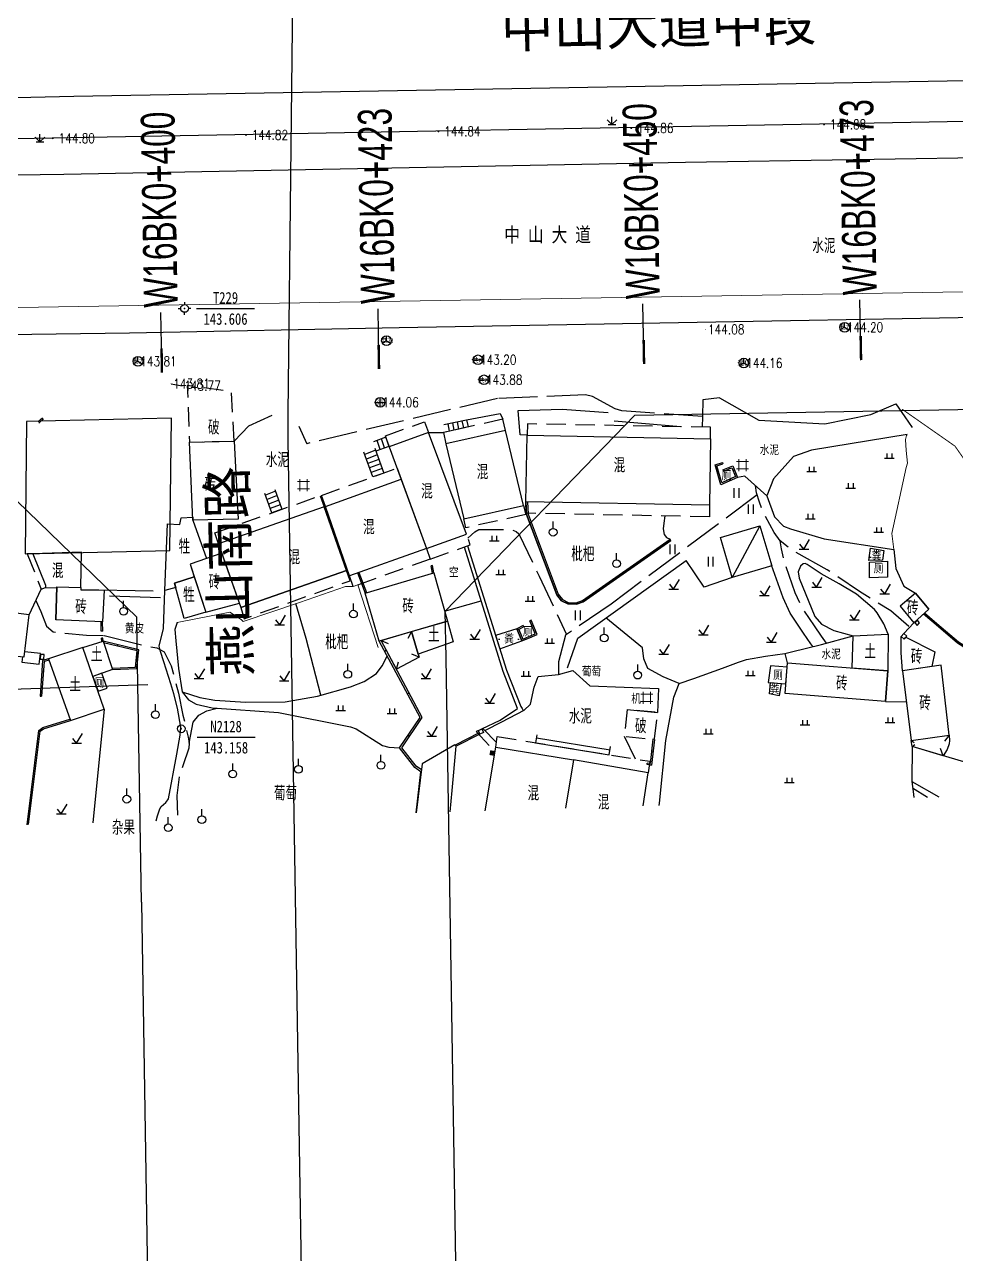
# Model space of a CAD drawing. Extents: x 529262 to 576451, y 2694391 to 2717535.
# Drawn here: x 565162.3 to 565258.9, y 2709541.3 to 2709668.8 of the extents above; entities that cross this region are included whole.
import ezdxf
from ezdxf.enums import TextEntityAlignment as Align
from ezdxf.xclip import XClip

# ---------------------------------------------------------------- set-up
doc = ezdxf.new("R2010")
doc.units = 0
doc.header["$XCLIPFRAME"] = 0
doc.linetypes.add('X3', pattern=[5, 4, -1])
doc.linetypes.add('X5', pattern=[3, 2, -1])
for name, color, linetype in [('a红线图', 1, 'Continuous'), ('COMPONENT', 8, 'Continuous'), ('DLDW', 8, 'Continuous'), ('DLSS', 4, 'Continuous'), ('DMTZ', 8, 'Continuous'), ('GCD', 8, 'Continuous'), ('GXYZ', 8, 'Continuous'), ('JMD', 8, 'Continuous'), ('KZD', 8, 'Continuous'), ('PP-COM', 7, 'Continuous'), ('RD-中线', 40, 'Continuous'), ('RD-红线', 7, 'Continuous'), ('RD-路名', 7, 'Continuous'), ('ZBTZ', 8, 'Continuous'), ('ZJ', 7, 'Continuous'), ('桩号标注_W16-', 7, 'Continuous')]:
    doc.layers.add(name, color=color, linetype=linetype)
doc.layers.add('SXSS', color=5, linetype='Continuous', lineweight=0)
doc.styles.add('HZ', font='rs.shx', dxfattribs={"width": 0.8, "bigfont": 'hztxt.shx'})
doc.styles.add('JieTuHzTxt', font='smsim.shx', dxfattribs={"width": 0.7, "bigfont": 'smfs.shx'})
doc.styles.add('宋体', font='', dxfattribs={"width": 0.75})
doc.styles.add('等线体', font='simhei.ttf')
doc.styles.add('黑体', font='simhei.ttf')
doc.styles.get('宋体').set_extended_font_data('SimSun')
doc.linetypes.add('10421', pattern='A,2,[150,AAA.SHX,S=0.5,R=0,X=0,Y=0.5],1e-11', length=2)
doc.linetypes.add('10422', pattern='A,0.75,[150,AAA.SHX,S=0.5,R=0,X=0,Y=0.5],1.5,[177,AAA.SHX,S=1,R=0,X=0,Y=0.4],0.75', length=3)
doc.linetypes.add('1161', pattern='A,0,[149,AAA.SHX,S=0.15,R=0,X=0,Y=0],-1.6', length=1.6)
doc.linetypes.add('8462', pattern='A,2,[157,AAA.SHX,S=1,R=0,X=0,Y=0.5],1e-09', length=2)
pattern_1 = [(0, (114.99765, 2.56804), (0.5, 0.5), [0, -1]), (0, (115.49765, 3.06804), (0.5, 0.5), [0, -1])]

# ---------------------------------------------------------------- blocks, each defined once
blk = doc.blocks.new('A$C19FD0107')
at = {"layer": 'RD-中线', "color": 8, "flags": 128}
blk.add_lwpolyline([(-5762.64, 14682.49), (-5762.64, 14832.98, 0.093166), (-5776.29, 14905.6), (-5791.17, 14943.77, -0.089115), (-5804.79, 15013.17), (-5808.36, 15235.17, -0.006763), (-5808.37, 15237.88), (-5807.76, 15293.23, 0.007241), (-5807.77, 15296.13), (-5817.04, 15811.91)], format="xyb", dxfattribs=at)
at = {"layer": 'RD-中线', "color": 8, "linetype": 'Continuous'}
blk.add_lwpolyline([(-5280.17, 15276.46), (-7574.88, 15234.77, -0.04855), (-7632.83, 15239.35), (-9762.37, 15617.81)], format="xyb", dxfattribs=at)
at = {"layer": 'RD-红线', "color": 8, "linetype": 'Continuous', "flags": 128}
for points in [[(-5772.42, 15237.7), (-5597.15, 15240.77)], [(-5823.59, 15187.2), (-5823.99, 15211.89), (-5824.06, 15216.77)], [(-5789.67, 15067.82), (-5791.99, 15212.52), (-5792.07, 15217.38)], [(-5823.59, 15187.2), (-5820.67, 15005.67)]]:
    blk.add_lwpolyline(points, dxfattribs=at)
at = {"layer": 'RD-红线', "color": 8, "linetype": 'Continuous'}
for points in [[(-5772.42, 15237.7), (-5792.07, 15217.38, 0.413797)], [(-5824.06, 15216.77), (-5844.41, 15236.44, 0.41463)]]:
    blk.add_lwpolyline(points, format="xyb", dxfattribs=at)
blk = doc.blocks.new('GC200')
at = {"linetype": 'Continuous', "const_width": 0.2, "flags": 128}
blk.add_lwpolyline([(-0.1, 0, 1), (0.1, 0, 1)], format="xyb", close=True, dxfattribs=at)
blk = doc.blocks.new('gc002')
at = {"color": 8, "const_width": 1}
blk.add_lwpolyline([(-0.5, 0), (0.5, 0)], dxfattribs=at)
blk = doc.blocks.new('gc119')
at = {"color": 8}
for p, q in [((-1, 0), (1, 0)), ((-0.5, 1), (-0.5, 0)), ((0.5, 1), (0.5, 0))]:
    blk.add_line(p, q, dxfattribs=at)
blk = doc.blocks.new('gc121')
at = {"color": 8}
for p, q in [((-0.5, -1), (-0.5, 1)), ((0.5, -1), (0.5, 1))]:
    blk.add_line(p, q, dxfattribs=at)
blk = doc.blocks.new('gc125')
at = {"color": 8}
blk.add_line((0, 0.8), (0, 2.2), dxfattribs=at)
blk.add_circle((0, 0), 0.8, dxfattribs=at)
blk = doc.blocks.new('gc123')
at = {"color": 8}
for p, q in [((-1, 0), (1, 0)), ((0, 0), (-0.8, 1)), ((0, 0), (1.2, 2))]:
    blk.add_line(p, q, dxfattribs=at)
blk = doc.blocks.new('gc124')
at = {"color": 8}
for p, q in [((-1, 1), (0, 0)), ((-0.8, 0), (0.8, 0)), ((0, 0), (0, 1.6)), ((0, 0), (1, 1))]:
    blk.add_line(p, q, dxfattribs=at)
blk = doc.blocks.new('gc146')
for p, q in [((-1.25, 0.75), (1.25, 0.75)), ((-0.75, -1.25), (-0.75, 1.25)), ((0.75, -1.25), (0.75, 1.25)), ((-1.25, -0.75), (1.25, -0.75))]:
    blk.add_line(p, q)
blk = doc.blocks.new('gc116')
at = {"color": 8}
for p, q in [((-1.3, 0), (-0.8, 0)), ((0, 1.3), (0, 0.8)), ((1.3, 0), (0.8, 0)), ((0, -1.3), (0, -0.8))]:
    blk.add_line(p, q, dxfattribs=at)
blk.add_circle((0, 0), 0.8, dxfattribs=at)
blk.add_point((0, 0), dxfattribs=at)
blk = doc.blocks.new('gc117')
at = {"color": 8}
blk.add_circle((0, 0), 0.8, dxfattribs=at)
blk.add_point((0, 0), dxfattribs=at)
blk = doc.blocks.new('gcbj0101')
blk.add_line((-1, 0), (1, 0))
blk.add_circle((0, 0), 1)
blk = doc.blocks.new('gcbj0102')
for p, q in [((-1, 0), (1, 0)), ((0, -1), (0, 1))]:
    blk.add_line(p, q)
blk.add_circle((0, 0), 1)
blk = doc.blocks.new('gcbj0107')
for q in [(-0.87, -0.5), (0, 1), (0.87, -0.5)]:
    blk.add_line((0, 0), q)
blk.add_circle((0, 0), 1)

msp = doc.modelspace()

# ---------------------------------------------------------------- hatches: boundary and pattern name
at = {"layer": 'DLDW', "linetype": 'Continuous'}
h = msp.add_hatch(dxfattribs=at)
h.set_pattern_fill('1061', color=252, scale=0.5, style=0)
h.set_pattern_definition(pattern_1)
h.paths.add_polyline_path([(565251.41, 2709614.266), (565251.271, 2709613.265), (565249.852, 2709613.234), (565250.028, 2709614.503)])
h = msp.add_hatch(dxfattribs=at)
h.set_pattern_fill('1061', color=252, scale=0.5, style=0)
h.set_pattern_definition(pattern_1)
h.paths.add_polyline_path([(565213.349, 2709606.143), (565211.138, 2709605.451), (565211.57, 2709604.07), (565213.873, 2709604.887)])
h = msp.add_hatch(dxfattribs=at)
h.set_pattern_fill('1061', color=252, scale=0.5, style=0)
h.set_pattern_definition(pattern_1)
h.paths.add_polyline_path([(565240.538, 2709599.188), (565239.536, 2709599.4), (565239.628, 2709600.571), (565240.744, 2709600.483)])

# ---------------------------------------------------------------- linework, layer by layer
at = {"layer": 'a红线图', "color": 8, "linetype": 'Continuous', "lineweight": 0, "flags": 128}
msp.add_lwpolyline([(564727.349, 2709632.223), (566623.018, 2709663.858)], dxfattribs=at)
msp.add_lwpolyline([(564727.349, 2709632.223), (566623.018, 2709663.858)], dxfattribs=at)
at = {"layer": 'DLDW', "color": 252, "linetype": 'Continuous', "flags": 128}
for points, elevation in [([(565179.757, 2709617.411), (565181.15, 2709613.428), (565179.47, 2709612.84), (565179.89, 2709611.55), (565177.833, 2709610.88), (565177.961, 2709610.423), (565176.853, 2709610.111), (565177.111, 2709617.045), (565178.397, 2709616.959), (565178.527, 2709617.661), (565179.742, 2709617.718), (565179.745, 2709617.416)], -521.498), ([(565251.41, 2709614.266), (565251.271, 2709613.265), (565249.852, 2709613.234), (565250.028, 2709614.503)], 143.213), ([(565181.092, 2709607.862), (565178.858, 2709607.234), (565177.833, 2709610.88), (565179.89, 2709611.55)], -521.418), ([(565213.349, 2709606.143), (565211.138, 2709605.451), (565211.57, 2709604.07), (565213.873, 2709604.887)], 143.468), ([(565169.914, 2709599.667), (565170.853, 2709599.997), (565170.31, 2709601.54), (565169.372, 2709601.21)], 142.054), ([(565241.368, 2709602.173), (565239.626, 2709602.325), (565239.412, 2709600.588), (565241.232, 2709600.445)], -520.208), ([(565240.538, 2709599.188), (565239.536, 2709599.4), (565239.628, 2709600.571), (565240.744, 2709600.483), (565240.538, 2709599.188)], 144.284)]:
    msp.add_lwpolyline(points, close=True, dxfattribs=dict(at, elevation=elevation))
at = {"layer": 'DLDW', "color": 252, "linetype": 'Continuous'}
msp.add_lwpolyline([(565249.9, 2709611.43), (565249.899, 2709613.074), (565251.761, 2709613.15), (565251.762, 2709611.506)], close=True, dxfattribs=at)
at = {"layer": 'DLSS', "linetype": 'Continuous', "flags": 128}
msp.add_lwpolyline([(565364.998, 2709664.819), (565337.684, 2709664.342), (565314.642, 2709663.947), (565228.604, 2709662.415), (565167.409, 2709661.335), (565137.622, 2709660.67), (565129.293, 2709658.022), (565104.378, 2709657.524), (565104.723, 2709652.444), (565166.375, 2709653.29), (565230.843, 2709654.542), (565300.364, 2709655.646), (565348.408, 2709656.515)], dxfattribs=at)
at = {"layer": 'DLSS', "linetype": 'Continuous', "elevation": 143.087, "flags": 128}
msp.add_lwpolyline([(565114.998, 2709635.905), (565126.133, 2709636.107), (565155.401, 2709636.613), (565173.165, 2709636.835), (565201.132, 2709637.39), (565230.117, 2709637.912), (565261.021, 2709638.477), (565303.883, 2709639.224), (565345.921, 2709639.963), (565364.998, 2709640.28)], dxfattribs=at)
at = {"layer": 'DLSS', "linetype": 'X3'}
for points in [[(565232.592, 2709628.171), (565224.236, 2709628.736), (565223.541, 2709628.943), (565221.174, 2709630.225), (565220.462, 2709630.424), (565211.332, 2709630.035), (565191.548, 2709625.346)], [(565238.25, 2709620.032), (565223.123, 2709608.708), (565218.394, 2709605.482), (565217.665, 2709602.718), (565217.644, 2709601.418)]]:
    msp.add_lwpolyline(points, dxfattribs=at)
at = {"layer": 'DLSS', "linetype": 'Continuous', "const_width": 0.1, "flags": 128}
msp.add_lwpolyline([(565253.283, 2709628.928), (565258.768, 2709625.096), (565263.015, 2709619.024), (565271.471, 2709601.225), (565273.075, 2709591.985)], dxfattribs=at)
at = {"layer": 'DLSS', "linetype": 'X3', "flags": 128}
msp.add_lwpolyline([(565253.974, 2709606.38), (565252.112, 2709608.021), (565248.866, 2709610.006), (565245.532, 2709612.252), (565241.981, 2709614.245), (565240.64, 2709615.256), (565240.016, 2709616.141), (565238.828, 2709618.353), (565238.503, 2709619.272), (565238.174, 2709620.259), (565238.084, 2709620.996)], dxfattribs=at)
for points, elevation in [([(565208.265, 2709615.555), (565208.634, 2709615.891), (565208.99, 2709616.219), (565209.381, 2709616.454), (565209.937, 2709616.454), (565212.107, 2709616.447), (565212.93, 2709616.368), (565213.283, 2709616.246), (565213.554, 2709615.983), (565215.651, 2709611.607), (565218.504, 2709605.557)], -519.852), ([(565245.439, 2709604.672), (565244.931, 2709605.374), (565244.188, 2709606.447), (565242.857, 2709608.44), (565242.201, 2709609.868), (565241.062, 2709613.126), (565240.783, 2709614.457), (565240.64, 2709615.256)], 143.964), ([(565163.473, 2709609.075), (565163.971, 2709607.935), (565164.573, 2709606.44), (565165.243, 2709605.837), (565168.724, 2709605.48), (565170.538, 2709605.451)], 141.449), ([(565170.538, 2709605.451), (565174.979, 2709604.33), (565176.009, 2709604.164), (565176.765, 2709603.758), (565177.495, 2709602.326), (565178.266, 2709599.48), (565178.716, 2709597.2), (565179.249, 2709594.921), (565179.345, 2709594.274), (565179.323, 2709593.776), (565178.707, 2709591.945), (565178.367, 2709591.016), (565178.094, 2709588.877), (565178.144, 2709586.314)], 142.109)]:
    msp.add_lwpolyline(points, dxfattribs=dict(at, elevation=elevation))
at = {"layer": 'DMTZ', "linetype": '10422', "flags": 128}
for points, elevation in [([(565208.127, 2709627.813), (565211.617, 2709628.471), (565211.891, 2709627.888)], -517.783), ([(565252.416, 2709614.377), (565252.637, 2709612.412), (565253.473, 2709610.565), (565254.683, 2709609.849)], 143.434)]:
    msp.add_lwpolyline(points, dxfattribs=dict(at, elevation=elevation))
for points in [[(565214.401, 2709626.216), (565213.669, 2709626.262), (565213.48, 2709628.799), (565218.046, 2709628.911), (565222.807, 2709628.583)], [(565223.429, 2709627.713), (565230.341, 2709627.128)], [(565253.818, 2709626.313), (565243.906, 2709624.687), (565242.041, 2709624.003), (565239.951, 2709621.693), (565239.269, 2709619.933), (565240.055, 2709617.77), (565240.995, 2709616.802)], [(565229.32, 2709615.309), (565220.212, 2709608.941), (565219.524, 2709608.688), (565218.631, 2709608.746), (565217.966, 2709609.054), (565217.479, 2709609.664), (565214.351, 2709618), (565214.281, 2709619.304)], [(565209.724, 2709595.775), (565211.621, 2709596.688), (565213.408, 2709597.883), (565211.937, 2709601.737), (565207.904, 2709614.62)], [(565176.372, 2709609.371), (565171.083, 2709609.523)], [(565254.683, 2709609.849), (565256.073, 2709608.179), (565255.616, 2709607.771), (565256.907, 2709606.68), (565259.136, 2709604.778), (565260.037, 2709604.201), (565260.979, 2709603.756), (565262.003, 2709604.828), (565262.695, 2709604.031)], [(565214.053, 2709597.664), (565211.763, 2709596.456), (565210.04, 2709595.596)]]:
    msp.add_lwpolyline(points, dxfattribs=at)
at = {"layer": 'DMTZ', "linetype": '10422', "ltscale": 0.2, "flags": 128}
msp.add_lwpolyline([(565204.195, 2709626.503), (565205.718, 2709626.511)], dxfattribs=at)
at = {"layer": 'DMTZ', "linetype": '10421', "flags": 128}
for points in [[(565228.695, 2709617.851), (565228.58, 2709617.121), (565228.523, 2709616.511), (565228.609, 2709615.94), (565228.862, 2709615.63), (565229.234, 2709615.432)], [(565240.995, 2709616.802), (565241.71, 2709616.508), (565245.2, 2709615.495), (565252.416, 2709614.377)], [(565254.366, 2709589.646), (565255.917, 2709588.692)]]:
    msp.add_lwpolyline(points, dxfattribs=at)
at = {"layer": 'DMTZ', "linetype": '10422'}
msp.add_lwpolyline([(565208.225, 2709614.753), (565212.265, 2709601.851), (565213.749, 2709598.099, 0.0809638), (565214.053, 2709597.664)], format="xyb", dxfattribs=at)
for points in [[(565176.263, 2709604.362), (565176.693, 2709606.17), (565176.853, 2709610.111)], [(565224.47, 2709595), (565225.625, 2709592.656)], [(565202.888, 2709587.07), (565203.4, 2709591.301)], [(565227.083, 2709592.033), (565227.301, 2709592.003)]]:
    msp.add_lwpolyline(points, dxfattribs=at)
at = {"layer": 'DMTZ', "linetype": '10421', "flags": 128}
for points, elevation in [([(565230.174, 2709600.492), (565231.679, 2709601.002), (565234.664, 2709602.083), (565236.332, 2709602.692), (565237.165, 2709602.968), (565239.114, 2709603.329), (565241.118, 2709603.581), (565241.822, 2709603.762), (565244.942, 2709604.538), (565248.23, 2709605.421)], 143.964), ([(565175.953, 2709586.247), (565176.075, 2709586.757), (565176.321, 2709587.481), (565176.45, 2709587.737), (565176.938, 2709588.129), (565177.138, 2709588.406), (565177.222, 2709588.534), (565178.083, 2709593.164), (565178.421, 2709595.131), (565178.48, 2709595.967), (565178.145, 2709597.931), (565177.766, 2709599.415), (565177.468, 2709600.45), (565176.74, 2709602.71), (565176.387, 2709603.791), (565176.263, 2709604.362)], 143.243), ([(565228.108, 2709587.841), (565228.124, 2709588.081), (565228.805, 2709594.571), (565229.622, 2709599.061), (565230.174, 2709600.492)], 144.764)]:
    msp.add_lwpolyline(points, dxfattribs=dict(at, elevation=elevation))
at = {"layer": 'JMD', "linetype": 'Continuous'}
for p, q in [((565164.116, 2709628.004), (565164.216, 2709627.892)), ((565205.776, 2709627.333), (565208.127, 2709627.813)), ((565208.289, 2709627.085), (565205.924, 2709626.557)), ((565206.167, 2709627.413), (565206.318, 2709626.645)), ((565206.657, 2709627.513), (565206.81, 2709626.755)), ((565207.147, 2709627.613), (565207.303, 2709626.865)), ((565207.637, 2709627.713), (565207.796, 2709626.975)), ((565208.127, 2709627.813), (565208.289, 2709627.085)), ((565199.761, 2709626.008), (565198.465, 2709625.539)), ((565199.621, 2709624.924), (565199.309, 2709625.845)), ((565200.091, 2709625.094), (565199.761, 2709626.008)), ((565198.4, 2709621.899), (565197.484, 2709624.453)), ((565198.688, 2709624.658), (565197.567, 2709624.221)), ((565198.604, 2709624.893), (565199.532, 2709622.305)), ((565198.742, 2709624.606), (565200.091, 2709625.094)), ((565199.151, 2709624.754), (565198.858, 2709625.681)), ((565198.857, 2709624.188), (565197.733, 2709623.757)), ((565199.026, 2709623.717), (565197.9, 2709623.292)), ((565199.194, 2709623.246), (565198.067, 2709622.828)), ((565234.648, 2709623.404), (565234.694, 2709623.261)), ((565199.363, 2709622.776), (565198.233, 2709622.363)), ((565199.532, 2709622.305), (565198.4, 2709621.899)), ((565233.998, 2709622.782), (565234.142, 2709622.824)), ((565234.703, 2709622.63), (565234.76, 2709622.491)), ((565235.313, 2709622.881), (565235.37, 2709622.742)), ((565235.914, 2709622.571), (565235.775, 2709622.515)), ((565188.253, 2709620.597), (565188.977, 2709618.543)), ((565235.518, 2709621.543), (565235.456, 2709621.679)), ((565187.916, 2709618.169), (565187.213, 2709620.164)), ((565188.312, 2709620.429), (565187.27, 2709620.001)), ((565188.478, 2709619.957), (565187.432, 2709619.543)), ((565188.645, 2709619.486), (565187.593, 2709619.085)), ((565188.811, 2709619.014), (565187.755, 2709618.627)), ((565188.977, 2709618.543), (565187.916, 2709618.169)), ((565238.551, 2709616.824), (565235.682, 2709611.457)), ((565215.46, 2709615.043), (565215.601, 2709615.096)), ((565229.32, 2709615.309), (565229.234, 2709615.432)), ((565204.594, 2709612.723), (565204.447, 2709612.694)), ((565204.655, 2709612.415), (565204.508, 2709612.386)), ((565204.747, 2709611.954), (565204.6, 2709611.925)), ((565225.222, 2709612.444), (565225.136, 2709612.567)), ((565217.217, 2709610.362), (565217.357, 2709610.415)), ((565221.124, 2709609.579), (565221.038, 2709609.702)), ((565170.389, 2709606.865), (565170.239, 2709606.864)), ((565214.818, 2709607.031), (565214.679, 2709606.973)), ((565170.392, 2709606.486), (565170.242, 2709606.485)), ((565170.398, 2709605.918), (565170.248, 2709605.917)), ((565202.418, 2709605.859), (565202.035, 2709605.156)), ((565213.391, 2709606.043), (565213.529, 2709606.101)), ((565213.985, 2709606.493), (565214.057, 2709606.362)), ((565215.329, 2709605.809), (565215.191, 2709605.751)), ((565257.383, 2709606.274), (565257.285, 2709606.16)), ((565170.406, 2709605.177), (565170.256, 2709605.163)), ((565170.417, 2709605.052), (565170.268, 2709605.038)), ((565171.915, 2709604.509), (565171.88, 2709604.363)), ((565199.254, 2709604.929), (565199.992, 2709604.62)), ((565199.618, 2709603.825), (565199.795, 2709603.919)), ((565203.211, 2709603.223), (565202.464, 2709603.51)), ((565164.088, 2709601.775), (565164.238, 2709601.765)), ((565171.415, 2709601.928), (565171.409, 2709602.078)), ((565173.941, 2709602.198), (565173.792, 2709602.215)), ((565200.848, 2709601.956), (565201.079, 2709602.721)), ((565163.904, 2709599.176), (565164.053, 2709599.165)), ((565201.981, 2709599.418), (565202.157, 2709599.513)), ((565202.061, 2709595.129), (565202.227, 2709595.017)), ((565215.422, 2709595.159), (565215.288, 2709594.34)), ((565258.182, 2709595.127), (565257.67, 2709594.512)), ((565163.744, 2709594.288, -520.771), (565163.595, 2709594.307, -520.771)), ((565208.518, 2709594.728), (565208.449, 2709594.862)), ((565215.288, 2709594.34), (565222.917, 2709593.098)), ((565215.369, 2709594.834), (565223.001, 2709593.615)), ((565222.917, 2709593.098), (565223.057, 2709593.957)), ((565227.605, 2709594.68), (565227.456, 2709594.697)), ((565254.241, 2709594.579), (565254.533, 2709594.366)), ((565254.342, 2709593.934), (565254.621, 2709594.149)), ((565227.462, 2709593.427), (565227.313, 2709593.444)), ((565257.554, 2709592.99), (565257.274, 2709593.74)), ((565226.848, 2709592.066), (565226.868, 2709592.215)), ((565163.138, 2709589.325, -520.771), (565162.989, 2709589.343, -520.771))]:
    msp.add_line(p, q, dxfattribs=at)
at = {"layer": 'JMD', "linetype": 'Continuous', "flags": 128}
for points in [[(565177.479, 2709631.553), (565178.627, 2709631.35)], [(565177.479, 2709631.553), (565178.627, 2709631.35)], [(565163.701, 2709627.633), (565164.16, 2709628.042)], [(565163.758, 2709627.484), (565164.259, 2709627.93)], [(565234.488, 2709621.073), (565233.891, 2709623.156), (565234.648, 2709623.404)], [(565234.584, 2709621.282), (565234.075, 2709623.058), (565234.694, 2709623.261)], [(565236.012, 2709621.933), (565234.584, 2709621.282)], [(565234.703, 2709622.63), (565235.721, 2709623.048)], [(565234.76, 2709622.491), (565235.638, 2709622.852)], [(565235.638, 2709622.852), (565236.012, 2709621.933)], [(565235.721, 2709623.048), (565236.205, 2709621.856)], [(565235.777, 2709622.909), (565235.778, 2709622.909)], [(565236.205, 2709621.856), (565234.488, 2709621.073)], [(565214.281, 2709619.304), (565214.351, 2709618), (565217.479, 2709609.664), (565217.966, 2709609.054), (565218.631, 2709608.746), (565219.524, 2709608.688), (565220.212, 2709608.941), (565229.32, 2709615.309)], [(565214.431, 2709619.301), (565214.499, 2709618.031), (565217.611, 2709609.739), (565218.061, 2709609.175), (565218.668, 2709608.894), (565219.502, 2709608.84), (565220.142, 2709609.075), (565229.234, 2709615.432)], [(565213.873, 2709604.887), (565214.646, 2709605.21), (565215.441, 2709605.542), (565214.818, 2709607.031)], [(565213.954, 2709605.084), (565214.588, 2709605.348), (565215.244, 2709605.623), (565214.679, 2709606.973)], [(565213.985, 2709606.493), (565213.349, 2709606.143), (565213.873, 2709604.887)], [(565214.057, 2709606.362), (565213.539, 2709606.077), (565213.954, 2709605.084)], [(565170.288, 2709604.818), (565170.256, 2709605.163)], [(565170.435, 2709604.864), (565170.406, 2709605.177)], [(565174.136, 2709603.976), (565170.435, 2709604.864)], [(565173.972, 2709603.861), (565170.491, 2709604.696)], [(565203.413, 2709591.298), (565202.752, 2709591.768), (565201.159, 2709593.796), (565203.3, 2709596.959), (565199.058, 2709604.871)], [(565203.44, 2709591.524), (565202.891, 2709591.914), (565201.406, 2709593.805), (565203.533, 2709596.947), (565199.254, 2709604.929)], [(565164.776, 2709603.039), (565164.167, 2709602.88), (565163.904, 2709599.176)], [(565164.826, 2709602.897), (565164.309, 2709602.762), (565164.053, 2709599.165)], [(565171.409, 2709602.078), (565173.788, 2709602.172), (565173.972, 2709603.861)], [(565171.415, 2709601.928), (565173.923, 2709602.027), (565174.136, 2709603.976)], [(565209.445, 2709595.371), (565206.944, 2709594.093)], [(565209.5, 2709595.23), (565207.045, 2709593.976)], [(565227.605, 2709594.68), (565227.301, 2709592.003), (565226.848, 2709592.066)], [(565227.456, 2709594.697), (565227.169, 2709592.173), (565226.868, 2709592.215)]]:
    msp.add_lwpolyline(points, dxfattribs=at)
at = {"layer": 'JMD', "linetype": 'X5', "flags": 128}
for points, elevation in [([(565184.029, 2709625.615), (565183.75, 2709630.73), (565179.166, 2709631.377), (565179.378, 2709625.5)], -521.597), ([(565224.793, 2709597.784), (565224.47, 2709595), (565227.605, 2709594.68), (565227.928, 2709597.464)], 143.545)]:
    msp.add_lwpolyline(points, close=True, dxfattribs=dict(at, elevation=elevation))
at = {"layer": 'JMD', "linetype": 'Continuous', "flags": 128}
for points in [[(565162.495, 2709627.631), (565162.337, 2709613.913), (565177.367, 2709614.268), (565177.525, 2709627.986)], [(565168.194, 2709614.093), (565163.158, 2709613.94), (565164.449, 2709610.664), (565164.458, 2709610.42), (565165.642, 2709610.382), (565165.646, 2709610.489), (565168.115, 2709610.436)], [(565253.772, 2709605.379), (565253.497, 2709605.078), (565253.2, 2709605.349), (565253.475, 2709605.65)]]:
    msp.add_lwpolyline(points, close=True, dxfattribs=at)
at = {"layer": 'JMD', "linetype": 'X5'}
for points in [[(565200.116, 2709625.027), (565199.703, 2709626.168), (565203.772, 2709627.614), (565204.195, 2709626.503)], [(565212.171, 2709626.715), (565211.891, 2709627.888), (565205.718, 2709626.511), (565205.972, 2709625.334)], [(565233.419, 2709625.855), (565233.413, 2709627.042), (565214.427, 2709627.4), (565214.401, 2709626.216)], [(565193.482, 2709618.846), (565193.079, 2709619.99), (565200.924, 2709622.805), (565201.344, 2709621.651)], [(565182.417, 2709614.964), (565182.023, 2709616.09), (565192.957, 2709619.946), (565193.36, 2709618.806)], [(565233.333, 2709618.962), (565233.303, 2709617.759), (565214.305, 2709618.139), (565214.281, 2709619.304)], [(565162.088, 2709603.251), (565162.025, 2709602.706), (565163.806, 2709602.498), (565163.932, 2709603.576), (565162.316, 2709603.765)], [(565211.215, 2709594.349), (565211.215, 2709594.349), (565209.853, 2709595.794), (565209.112, 2709595.498), (565211.069, 2709593.422)], [(565211.143, 2709593.861), (565211.31, 2709594.988), (565227.144, 2709592.409), (565226.954, 2709591.222)]]:
    msp.add_lwpolyline(points, dxfattribs=at)
at = {"layer": 'JMD', "linetype": 'Continuous', "flags": 128}
for points, elevation in [([(565204.195, 2709626.503), (565200.116, 2709625.027), (565203.956, 2709614.474), (565208.132, 2709615.951)], 144.736), ([(565214.043, 2709618.935), (565212.171, 2709626.715), (565205.972, 2709625.334), (565207.844, 2709617.554)], 144.234), ([(565184.029, 2709625.615), (565184.447, 2709617.526), (565179.757, 2709617.411), (565179.378, 2709625.5)], -521.597), ([(565195.971, 2709611.648), (565193.482, 2709618.846), (565201.344, 2709621.651), (565203.956, 2709614.474)], 144.342), ([(565182.417, 2709614.964), (565184.732, 2709608.346), (565195.677, 2709612.193), (565193.36, 2709618.806)], 145.226), ([(565234.443, 2709615.603), (565238.551, 2709616.824), (565239.79, 2709612.678), (565235.682, 2709611.457)], 143.141), ([(565179.47, 2709612.84), (565181.092, 2709607.862), (565184.572, 2709608.803), (565182.757, 2709613.99)], -521.445), ([(565204.747, 2709611.954), (565206.135, 2709606.951), (565199.058, 2709604.871), (565197.617, 2709609.86)], -520.806), ([(565170.556, 2709610.151), (565170.389, 2709606.865), (565165.537, 2709607.067), (565165.646, 2709610.489), (565168.115, 2709610.436), (565168.11, 2709610.204)], -521.853), ([(565206.135, 2709606.951), (565206.731, 2709604.803), (565203.11, 2709603.505), (565202.418, 2709605.859)], -521.314), ([(565254.597, 2709606.773), (565254.856, 2709606.486), (565255.107, 2709606.786), (565254.848, 2709607.073)], 144.388), ([(565203.211, 2709603.223), (565200.848, 2709601.956), (565199.254, 2709604.929), (565202.418, 2709605.859), (565203.11, 2709603.505)], -521.314), ([(565253.181, 2709603.668), (565253.2, 2709605.349), (565253.497, 2709605.078), (565253.673, 2709605.271), (565256.678, 2709603.772), (565256.368, 2709602.234), (565253.323, 2709601.784)], 143.715), ([(565167.039, 2709596.644), (565170.563, 2709597.821), (565168.32, 2709604.205), (565164.776, 2709603.039)], 142.687), ([(565170.435, 2709604.864), (565171.415, 2709601.928), (565169.372, 2709601.21), (565168.32, 2709604.205)], -523.183), ([(565164.326, 2709603.491), (565163.949, 2709603.484), (565163.926, 2709602.997), (565164.303, 2709603.004)], 141.819), ([(565241.402, 2709602.607), (565251.796, 2709601.779), (565251.582, 2709598.613), (565241.153, 2709599.439)], 144.378), ([(565257.334, 2709602.376), (565253.323, 2709601.784), (565254.241, 2709594.579), (565258.182, 2709595.127)], 143.715), ([(565209.724, 2709595.775), (565209.866, 2709595.407), (565209.5, 2709595.23), (565209.358, 2709595.598)], 144.681), ([(565254.342, 2709593.934), (565254.241, 2709594.579), (565258.182, 2709595.127), (565258.207, 2709594.564), (565258.174, 2709594.217), (565257.96, 2709593.622), (565257.554, 2709592.99)], 143.863)]:
    msp.add_lwpolyline(points, close=True, dxfattribs=dict(at, elevation=elevation))
at = {"layer": 'JMD', "linetype": 'Continuous'}
for points in [[(565214.281, 2709619.304), (565214.401, 2709626.216), (565233.419, 2709625.855), (565233.333, 2709618.962)], [(565256.073, 2709608.179), (565254.683, 2709609.849), (565253.092, 2709608.481), (565254.493, 2709606.766)], [(565162.253, 2709603.236), (565162.776, 2709607.582), (565156.492, 2709608.387), (565155.947, 2709603.8)], [(565248.122, 2709602.072), (565248.23, 2709605.421), (565251.839, 2709605.582), (565251.796, 2709601.779)]]:
    msp.add_lwpolyline(points, close=True, dxfattribs=at)
at = {"layer": 'JMD', "linetype": 'X5'}
for points, elevation in [([(565214.043, 2709618.935), (565214.255, 2709617.989), (565208.054, 2709616.625), (565207.852, 2709617.544)], 144.234), ([(565203.956, 2709614.474), (565204.354, 2709613.381), (565196.375, 2709610.533), (565195.971, 2709611.648)], -519.852), ([(565163.158, 2709613.94), (565162.57, 2709613.911), (565164.024, 2709610.254), (565164.458, 2709610.42)], -521.776)]:
    msp.add_lwpolyline(points, dxfattribs=dict(at, elevation=elevation))
at = {"layer": 'JMD', "linetype": 'X5', "flags": 128}
for points, elevation in [([(565204.354, 2709613.381), (565208.502, 2709614.851), (565208.132, 2709615.951)], -519.852), ([(565184.732, 2709608.346), (565185.067, 2709607.192), (565196.052, 2709611.13), (565195.677, 2709612.193)], 143.293)]:
    msp.add_lwpolyline(points, dxfattribs=dict(at, elevation=elevation))
at = {"layer": 'JMD', "linetype": 'Continuous'}
for points in [[(565195.677, 2709612.193), (565184.732, 2709608.346)], [(565196.818, 2709611.95), (565197.617, 2709609.86)], [(565196.96, 2709612.001), (565197.759, 2709609.908), (565197.761, 2709609.902)], [(565204.6, 2709611.925), (565204.447, 2709612.694)], [(565204.747, 2709611.954), (565204.594, 2709612.723)], [(565165.646, 2709610.489), (565165.537, 2709607.067)], [(565175.639, 2709610.041), (565168.11, 2709610.204)], [(565170.248, 2709605.917), (565170.239, 2709606.864)], [(565170.398, 2709605.918), (565170.389, 2709606.865)], [(565259.956, 2709604.075), (565259.046, 2709604.657), (565256.81, 2709606.566), (565255.503, 2709607.67)], [(565260.037, 2709604.201), (565259.136, 2709604.778), (565256.907, 2709606.68), (565255.616, 2709607.771)], [(565239.626, 2709602.325), (565239.412, 2709600.588)], [(565251.582, 2709598.613), (565251.796, 2709601.779)], [(565224.793, 2709597.784), (565227.928, 2709597.464)], [(565203.517, 2709592.147), (565202.896, 2709587.07)]]:
    msp.add_lwpolyline(points, dxfattribs=at)
at = {"layer": 'JMD', "linetype": 'Continuous', "flags": 128}
for points, elevation in [([(565175.067, 2709600.356), (565095.124, 2709597.612)], 141.872), ([(565162.561, 2709585.837), (565163.755, 2709595.62), (565164.182, 2709595.9), (565166.994, 2709596.787)], -520.771), ([(565162.713, 2709585.842), (565163.896, 2709595.533), (565164.247, 2709595.763), (565167.039, 2709596.644)], -520.771), ([(565206.435, 2709587.179), (565206.633, 2709589.386), (565207.045, 2709593.976), (565206.922, 2709594.119), (565203.517, 2709592.147), (565202.896, 2709587.07)], -519.629), ([(565210.04, 2709587.289), (565211.143, 2709593.861), (565219.217, 2709592.574), (565218.389, 2709587.544)], 144.297), ([(565268.826, 2709589.086), (565268.871, 2709590.799), (565260.039, 2709592.26), (565254.342, 2709593.934), (565254.302, 2709590.299), (565257.085, 2709588.727)], 143.863), ([(565226.452, 2709587.791), (565226.954, 2709591.222), (565219.217, 2709592.574), (565218.389, 2709587.544)], -517.27)]:
    msp.add_lwpolyline(points, dxfattribs=dict(at, elevation=elevation))
at = {"layer": 'KZD', "linetype": 'Continuous'}
for p, q in [((565180.131, 2709639.368), (565186.131, 2709639.368)), ((565180.188, 2709594.914), (565186.188, 2709594.914))]:
    msp.add_line(p, q, dxfattribs=at)
at = {"layer": 'SXSS', "color": 8, "linetype": '8462', "elevation": 143.328, "flags": 128}
msp.add_lwpolyline([(565253.818, 2709626.313), (565253.746, 2709626.181), (565253.65, 2709625.764), (565253.695, 2709624.64), (565253.835, 2709623.314), (565253.718, 2709622.863), (565252.231, 2709616.02), (565252.416, 2709614.377)], dxfattribs=at)
at = {"layer": 'SXSS', "color": 8, "linetype": 'Continuous'}
msp.add_lwpolyline([(565198.97, 2709604.216), (565196.844, 2709610.701), (565196.375, 2709610.533), (565195.56, 2709610.533), (565190.811, 2709608.887), (565184.952, 2709606.912), (565184.759, 2709607.128), (565183.575, 2709607.884), (565178.116, 2709606.793)], dxfattribs=at)
at = {"layer": 'ZBTZ', "linetype": '1161', "ltscale": 0.7, "elevation": 143.015, "flags": 128}
msp.add_lwpolyline([(565234.365, 2709630.094), (565232.631, 2709629.907), (565232.592, 2709628.171), (565232.571, 2709627.058)], dxfattribs=at)
at = {"layer": 'ZBTZ', "linetype": '1161'}
for points in [[(565234.365, 2709630.094), (565238.447, 2709627.798), (565245.274, 2709627.4), (565250.043, 2709628.37), (565252.641, 2709629.466), (565252.641, 2709629.466)], [(565218.592, 2709602.095), (565219.654, 2709605.188), (565230.904, 2709613.227)], [(565193.025, 2709599.271), (565191.476, 2709605.154), (565190.424, 2709608.757)]]:
    msp.add_lwpolyline(points, dxfattribs=at)
at = {"layer": 'ZBTZ', "linetype": '1161', "flags": 128}
for points, elevation in [([(565185.562, 2709627.213), (565187.979, 2709628.288)], 142.008), ([(565185.562, 2709627.213), (565184.029, 2709625.615)], 142.008), ([(565244.035, 2709604.312), (565243.83, 2709604.595), (565243.072, 2709605.688), (565241.676, 2709607.779), (565240.948, 2709609.363), (565239.76, 2709612.764), (565239.75, 2709612.812)], 143.964), ([(565251.839, 2709605.582), (565251.405, 2709606.653), (565250.694, 2709607.822), (565250.436, 2709608.141), (565248.546, 2709609.749), (565246.772, 2709610.804), (565244.891, 2709611.859), (565243.46, 2709612.832), (565243.244, 2709612.906), (565243.036, 2709612.899), (565242.737, 2709612.63), (565242.525, 2709612.069), (565242.63, 2709611.407), (565244.237, 2709607.439), (565244.926, 2709606.631), (565246.22, 2709605.969), (565248.23, 2709605.421)], 143.248), ([(565162.776, 2709607.582), (565164.024, 2709610.254)], 141.609), ([(565205.853, 2709607.968), (565209.644, 2709609.059)], -520.806), ([(565230.174, 2709600.492), (565228.514, 2709601.159), (565226.935, 2709602.024), (565226.51, 2709603.051), (565226.381, 2709604.161), (565222.571, 2709607.273)], 144.269), ([(565179.345, 2709594.274), (565179.781, 2709596.466), (565180.353, 2709597.18), (565181.193, 2709597.629), (565182.272, 2709597.908)], 143.114)]:
    msp.add_lwpolyline(points, dxfattribs=dict(at, elevation=elevation))
at = {"layer": 'ZBTZ', "linetype": '1161', "ltscale": 0.8, "flags": 128}
for points, elevation in [([(565252.641, 2709629.466), (565253.576, 2709628.129), (565254.346, 2709627.033)], 142.673), ([(565251.582, 2709598.613), (565253.732, 2709598.571)], 144.986)]:
    msp.add_lwpolyline(points, dxfattribs=dict(at, elevation=elevation))
at = {"layer": 'ZBTZ', "linetype": '1161', "flags": 128}
for points in [[(565190.74, 2709627.155), (565191.548, 2709625.346)], [(565235.682, 2709611.457), (565232.771, 2709610.469), (565230.904, 2709613.227)], [(565214.053, 2709597.664), (565214.053, 2709597.664), (565214.756, 2709598.333), (565215.148, 2709600.114), (565215.565, 2709601.201), (565217.644, 2709601.418), (565219.155, 2709601.83), (565220.896, 2709600.223), (565228.022, 2709599.954), (565227.928, 2709597.464)], [(565170.563, 2709597.821), (565169.368, 2709586.045)]]:
    msp.add_lwpolyline(points, dxfattribs=at)
at = {"layer": 'ZBTZ', "linetype": '1161', "ltscale": 0.5}
msp.add_lwpolyline([(565239.261, 2709619.954), (565236.987, 2709621.968), (565236.205, 2709621.856)], dxfattribs=at)
at = {"layer": 'ZBTZ', "linetype": 'Continuous'}
for points in [[(565178.116, 2709606.793), (565177.89, 2709606.078), (565177.976, 2709604.886), (565178.269, 2709602.04), (565178.644, 2709599.607), (565179.275, 2709598.771), (565180.102, 2709598.334), (565181.757, 2709597.944), (565188.621, 2709597.476), (565196.093, 2709595.971), (565196.664, 2709595.775), (565199.415, 2709594.065), (565200.081, 2709593.866), (565201.159, 2709593.796)], [(565254.302, 2709590.299), (565254.43, 2709589.286), (565254.491, 2709588.648)]]:
    msp.add_lwpolyline(points, dxfattribs=at)
at = {"layer": 'ZBTZ', "linetype": '1161', "ltscale": 0.5, "flags": 128}
for points, elevation in [([(565253.475, 2709605.65), (565254.493, 2709606.766)], 143.558), ([(565241.402, 2709602.607), (565241.156, 2709603.596)], 144.378)]:
    msp.add_lwpolyline(points, dxfattribs=dict(at, elevation=elevation))
at = {"layer": 'ZBTZ', "linetype": 'Continuous', "elevation": 142.799, "flags": 128}
msp.add_lwpolyline([(565178.644, 2709599.607), (565180.47, 2709599.033), (565182.03, 2709598.766), (565185.201, 2709598.548), (565189.325, 2709598.588), (565192.651, 2709599.166), (565196.082, 2709600.131), (565197.496, 2709600.702), (565198.797, 2709601.503), (565199.359, 2709602.324), (565199.9, 2709603.301)], dxfattribs=at)
at = {"layer": '桩号标注_W16-'}
for p, q in [((565226.51, 2709634.848), (565226.419, 2709639.847)), ((565249.011, 2709635.257), (565248.92, 2709640.256)), ((565176.518, 2709633.968), (565176.433, 2709638.967)), ((565199.027, 2709634.348), (565198.943, 2709639.347))]:
    msp.add_line(p, q, dxfattribs=at)
at = {"layer": '桩号标注_W16-', "const_width": 0.25}
for points in [[(565226.487, 2709636.097), (565226.533, 2709633.598)], [(565248.988, 2709636.507), (565249.034, 2709634.007)], [(565176.496, 2709635.218), (565176.539, 2709632.718)], [(565199.006, 2709635.598), (565199.048, 2709633.098)]]:
    msp.add_lwpolyline(points, dxfattribs=at)

# ---------------------------------------------------------------- block references
at = {"layer": 'COMPONENT', "linetype": 'Continuous', "xscale": 0.5, "yscale": 0.5}
for name, p in [('gcbj0107', (565247.332, 2709637.412)), ('gcbj0107', (565199.821, 2709636.027)), ('gcbj0107', (565174.052, 2709633.887)), ('gcbj0101', (565209.311, 2709634.045)), ('gcbj0107', (565236.878, 2709633.704)), ('gcbj0101', (565209.929, 2709631.973)), ('gcbj0102', (565199.162, 2709629.63))]:
    msp.add_blockref(name, p, dxfattribs=at)
at = {"layer": 'GCD', "linetype": 'Continuous'}
ref = msp.add_blockref('GC200', (565245.201, 2709658.453, 144.88), dxfattribs=dict(at, xscale=0.5, yscale=0.5, zscale=0.5))
ref.add_attrib('height', '144.88', dxfattribs={"linetype": 'Continuous', "height": 1, "style": 'HZ', "width": 0.8}).set_placement((565245.801, 2709658.453, 144.88), align=Align.MIDDLE_LEFT)
ref = msp.add_blockref('GC200', (565185.249, 2709657.362, 144.82), dxfattribs=dict(at, xscale=0.5, yscale=0.5, zscale=0.5))
ref.add_attrib('height', '144.82', dxfattribs={"linetype": 'Continuous', "height": 1, "style": 'HZ', "width": 0.8}).set_placement((565185.849, 2709657.362, 144.82), align=Align.MIDDLE_LEFT)
ref = msp.add_blockref('GC200', (565205.208, 2709657.735, 144.84), dxfattribs=dict(at, xscale=0.5, yscale=0.5, zscale=0.5))
ref.add_attrib('height', '144.84', dxfattribs={"linetype": 'Continuous', "height": 1, "style": 'HZ', "width": 0.8}).set_placement((565205.808, 2709657.735, 144.84), align=Align.MIDDLE_LEFT)
ref = msp.add_blockref('GC200', (565225.207, 2709658.078, 144.86), dxfattribs=dict(at, xscale=0.5, yscale=0.5, zscale=0.5))
ref.add_attrib('height', '144.86', dxfattribs={"linetype": 'Continuous', "height": 1, "style": 'HZ', "width": 0.8}).set_placement((565225.807, 2709658.078, 144.86), align=Align.MIDDLE_LEFT)
ref = msp.add_blockref('GC200', (565165.217, 2709657.022, 144.8), dxfattribs=dict(at, xscale=0.5, yscale=0.5, zscale=0.5))
ref.add_attrib('height', '144.80', dxfattribs={"linetype": 'Continuous', "height": 1, "style": 'HZ', "width": 0.8}).set_placement((565165.817, 2709657.022, 144.8), align=Align.MIDDLE_LEFT)
ref = msp.add_blockref('GC200', (565232.924, 2709637.201, 144.077), dxfattribs=dict(at, xscale=0.1999999999534339, yscale=0.1999999999534339, zscale=0.1999999999534339))
ref.add_attrib('height', '144.08', dxfattribs={"linetype": 'Continuous', "height": 1, "style": 'HZ', "width": 0.8}).set_placement((565233.164, 2709637.201, 144.077), align=Align.MIDDLE_LEFT)
ref = msp.add_blockref('GC200', (565232.924, 2709637.201, 144.077), dxfattribs=dict(at, xscale=0.1999999999534339, yscale=0.1999999999534339, zscale=0.1999999999534339))
ref.add_attrib('height', '144.08', dxfattribs={"linetype": 'Continuous', "height": 1, "style": 'HZ', "width": 0.8}).set_placement((565233.164, 2709637.201, 144.077), align=Align.MIDDLE_LEFT)
ref = msp.add_blockref('GC200', (565247.324, 2709637.418, 144.204), dxfattribs=dict(at, xscale=0.1999999999534339, yscale=0.1999999999534339, zscale=0.1999999999534339))
ref.add_attrib('height', '144.20', dxfattribs={"linetype": 'Continuous', "height": 1, "style": 'HZ', "width": 0.8}).set_placement((565247.564, 2709637.418, 144.204), align=Align.MIDDLE_LEFT)
ref = msp.add_blockref('GC200', (565247.324, 2709637.418, 144.204), dxfattribs=dict(at, xscale=0.1999999999534339, yscale=0.1999999999534339, zscale=0.1999999999534339))
ref.add_attrib('height', '144.20', dxfattribs={"linetype": 'Continuous', "height": 1, "style": 'HZ', "width": 0.8}).set_placement((565247.564, 2709637.418, 144.204), align=Align.MIDDLE_LEFT)
ref = msp.add_blockref('GC200', (565174.049, 2709633.885, 143.806), dxfattribs=dict(at, xscale=0.1999999999534339, yscale=0.1999999999534339, zscale=0.1999999999534339))
ref.add_attrib('height', '143.81', dxfattribs={"linetype": 'Continuous', "height": 1, "style": 'HZ', "width": 0.8}).set_placement((565174.289, 2709633.885, 143.806), align=Align.MIDDLE_LEFT)
ref = msp.add_blockref('GC200', (565174.049, 2709633.885, 143.806), dxfattribs=dict(at, xscale=0.1999999999534339, yscale=0.1999999999534339, zscale=0.1999999999534339))
ref.add_attrib('height', '143.81', dxfattribs={"linetype": 'Continuous', "height": 1, "style": 'HZ', "width": 0.8}).set_placement((565174.289, 2709633.885, 143.806), align=Align.MIDDLE_LEFT)
ref = msp.add_blockref('GC200', (565209.285, 2709634.049, 143.195), dxfattribs=dict(at, xscale=0.1999999999534339, yscale=0.1999999999534339, zscale=0.1999999999534339))
ref.add_attrib('height', '143.20', dxfattribs={"linetype": 'Continuous', "height": 1, "style": 'HZ', "width": 0.8}).set_placement((565209.525, 2709634.049, 143.195), align=Align.MIDDLE_LEFT)
ref = msp.add_blockref('GC200', (565209.285, 2709634.049, 143.195), dxfattribs=dict(at, xscale=0.1999999999534339, yscale=0.1999999999534339, zscale=0.1999999999534339))
ref.add_attrib('height', '143.20', dxfattribs={"linetype": 'Continuous', "height": 1, "style": 'HZ', "width": 0.8}).set_placement((565209.525, 2709634.049, 143.195), align=Align.MIDDLE_LEFT)
ref = msp.add_blockref('GC200', (565236.879, 2709633.71, 144.156), dxfattribs=dict(at, xscale=0.1999999999534339, yscale=0.1999999999534339, zscale=0.1999999999534339))
ref.add_attrib('height', '144.16', dxfattribs={"linetype": 'Continuous', "height": 1, "style": 'HZ', "width": 0.8}).set_placement((565237.119, 2709633.71, 144.156), align=Align.MIDDLE_LEFT)
ref = msp.add_blockref('GC200', (565236.879, 2709633.71, 144.156), dxfattribs=dict(at, xscale=0.1999999999534339, yscale=0.1999999999534339, zscale=0.1999999999534339))
ref.add_attrib('height', '144.16', dxfattribs={"linetype": 'Continuous', "height": 1, "style": 'HZ', "width": 0.8}).set_placement((565237.119, 2709633.71, 144.156), align=Align.MIDDLE_LEFT)
ref = msp.add_blockref('GC200', (565209.906, 2709631.973, 143.883), dxfattribs=dict(at, xscale=0.1999999999534339, yscale=0.1999999999534339, zscale=0.1999999999534339))
ref.add_attrib('height', '143.88', dxfattribs={"linetype": 'Continuous', "height": 1, "style": 'HZ', "width": 0.8}).set_placement((565210.146, 2709631.973, 143.883), align=Align.MIDDLE_LEFT)
ref = msp.add_blockref('GC200', (565209.906, 2709631.973, 143.883), dxfattribs=dict(at, xscale=0.1999999999534339, yscale=0.1999999999534339, zscale=0.1999999999534339))
ref.add_attrib('height', '143.88', dxfattribs={"linetype": 'Continuous', "height": 1, "style": 'HZ', "width": 0.8}).set_placement((565210.146, 2709631.973, 143.883), align=Align.MIDDLE_LEFT)
ref = msp.add_blockref('GC200', (565177.475, 2709631.556, 143.805), dxfattribs=dict(at, xscale=0.1999999999534339, yscale=0.1999999999534339, zscale=0.1999999999534339))
ref.add_attrib('height', '143.81', dxfattribs={"linetype": 'Continuous', "height": 1, "style": 'HZ', "width": 0.8}).set_placement((565177.715, 2709631.556, 143.805), align=Align.MIDDLE_LEFT)
ref = msp.add_blockref('GC200', (565177.475, 2709631.556, 143.805), dxfattribs=dict(at, xscale=0.1999999999534339, yscale=0.1999999999534339, zscale=0.1999999999534339))
ref.add_attrib('height', '143.81', dxfattribs={"linetype": 'Continuous', "height": 1, "style": 'HZ', "width": 0.8}).set_placement((565177.715, 2709631.556, 143.805), align=Align.MIDDLE_LEFT)
ref = msp.add_blockref('GC200', (565178.623, 2709631.353, 143.771), dxfattribs=dict(at, xscale=0.1999999999534339, yscale=0.1999999999534339, zscale=0.1999999999534339))
ref.add_attrib('height', '143.77', dxfattribs={"linetype": 'Continuous', "height": 1, "style": 'HZ', "width": 0.8}).set_placement((565178.863, 2709631.353, 143.771), align=Align.MIDDLE_LEFT)
ref = msp.add_blockref('GC200', (565178.623, 2709631.353, 143.771), dxfattribs=dict(at, xscale=0.1999999999534339, yscale=0.1999999999534339, zscale=0.1999999999534339))
ref.add_attrib('height', '143.77', dxfattribs={"linetype": 'Continuous', "height": 1, "style": 'HZ', "width": 0.8}).set_placement((565178.863, 2709631.353, 143.771), align=Align.MIDDLE_LEFT)
ref = msp.add_blockref('GC200', (565199.154, 2709629.636, 144.055), dxfattribs=dict(at, xscale=0.1999999999534339, yscale=0.1999999999534339, zscale=0.1999999999534339))
ref.add_attrib('height', '144.06', dxfattribs={"linetype": 'Continuous', "height": 1, "style": 'HZ', "width": 0.8}).set_placement((565199.394, 2709629.636, 144.055), align=Align.MIDDLE_LEFT)
ref = msp.add_blockref('GC200', (565199.154, 2709629.636, 144.055), dxfattribs=dict(at, xscale=0.1999999999534339, yscale=0.1999999999534339, zscale=0.1999999999534339))
ref.add_attrib('height', '144.06', dxfattribs={"linetype": 'Continuous', "height": 1, "style": 'HZ', "width": 0.8}).set_placement((565199.394, 2709629.636, 144.055), align=Align.MIDDLE_LEFT)
at = {"layer": 'JMD', "linetype": 'Continuous', "xscale": 0.5000000000124101, "yscale": 0.5000000000124101, "zscale": 0.5000000000124101, "rotation": 350.6583070570234}
msp.add_blockref('gc002', (565210.783, 2709593.268, -519.358), dxfattribs=at)
at = {"layer": 'KZD', "linetype": 'Continuous', "xscale": 0.5, "yscale": 0.5, "zscale": 0.5}
for name, p in [('gc116', (565178.881, 2709639.368, 143.606)), ('gc117', (565178.539, 2709595.779, 143.158))]:
    msp.add_blockref(name, p, dxfattribs=at)
at = {"layer": 'PP-COM'}
ref = msp.add_blockref('A$C19FD0107', (570997.993, 2694390.603), dxfattribs=at)
XClip(ref).set_block_clipping_path([(-9366.4383134884, 14428.6043910822), (-3328.4480743363, 17452.7484863754)])
at = {"layer": 'SXSS', "color": 8, "linetype": 'Continuous', "xscale": 0.5, "yscale": 0.5, "zscale": 0.5}
for p in [(565236.736, 2709623.119, 143.292), (565191.228, 2709621.041, 142.066), (565226.81, 2709598.998, 144.059)]:
    msp.add_blockref('gc146', p, dxfattribs=at)
at = {"layer": 'ZBTZ', "linetype": 'Continuous', "xscale": 0.5, "yscale": 0.5}
for name, p in [('gc124', (565223.198, 2709658.445)), ('gc124', (565163.885, 2709656.644)), ('gc119', (565251.971, 2709623.838)), ('gc119', (565243.9, 2709622.458)), ('gc121', (565236.138, 2709620.225)), ('gc119', (565247.954, 2709620.748)), ('gc121', (565237.62, 2709618.556)), ('gc119', (565243.769, 2709617.57)), ('gc125', (565217.105, 2709616.16)), ('gc119', (565210.994, 2709615.284)), ('gc119', (565250.868, 2709616.158)), ('gc121', (565229.499, 2709614.405)), ('gc123', (565243.101, 2709614.424)), ('gc125', (565223.683, 2709612.902)), ('gc121', (565233.455, 2709613.101)), ('gc119', (565211.674, 2709611.78)), ('gc123', (565229.593, 2709610.276)), ('gc123', (565239.015, 2709609.6)), ('gc123', (565244.416, 2709610.478)), ('gc123', (565251.491, 2709609.776)), ('gc119', (565214.713, 2709609.026)), ('gc125', (565172.558, 2709607.963)), ('gc125', (565196.398, 2709607.674)), ('gc121', (565219.685, 2709607.542)), ('gc123', (565248.325, 2709607.097)), ('gc123', (565188.751, 2709606.564)), ('gc123', (565208.959, 2709605.088)), ('gc125', (565222.399, 2709605.197)), ('gc123', (565232.662, 2709605.536)), ('gc123', (565239.736, 2709604.772)), ('gc119', (565216.734, 2709604.649)), ('gc123', (565228.556, 2709603.514)), ('gc123', (565180.372, 2709600.998)), ('gc123', (565189.21, 2709600.768)), ('gc125', (565195.809, 2709601.423)), ('gc123', (565203.902, 2709600.998)), ('gc119', (565214.282, 2709601.244)), ('gc125', (565225.874, 2709601.345)), ('gc119', (565237.549, 2709601.299)), ('gc123', (565210.533, 2709598.445)), ('gc125', (565175.86, 2709597.251)), ('gc119', (565195.056, 2709597.695)), ('gc119', (565200.395, 2709597.373)), ('gc119', (565243.207, 2709596.185)), ('gc119', (565252.048, 2709596.44)), ('gc123', (565167.684, 2709594.282)), ('gc123', (565204.507, 2709595.015)), ('gc119', (565233.202, 2709595.264)), ('gc125', (565190.692, 2709591.577)), ('gc125', (565199.249, 2709591.994)), ('gc125', (565183.879, 2709591.097)), ('gc119', (565241.599, 2709590.203)), ('gc125', (565172.894, 2709588.482)), ('gc123', (565166.098, 2709586.953)), ('gc125', (565180.675, 2709586.36)), ('gc125', (565177.193, 2709585.518))]:
    msp.add_blockref(name, p, dxfattribs=at)

# ---------------------------------------------------------------- texts
at = {"layer": 'DLDW', "color": 252, "linetype": 'Continuous', "style": 'HZ', "width": 0.8}
for s, height, p in [('厕', 1, (565235.056, 2709622.07)), ('牲', 1.5, (565178.869, 2709614.761)), ('厕', 1, (565250.845, 2709612.438)), ('牲', 1.5, (565179.328, 2709609.75)), ('厕', 1, (565214.466, 2709605.887)), ('厕', 1, (565240.416, 2709601.386)), ('厕', 1, (565170.054, 2709600.59))]:
    msp.add_text(s, height=height, dxfattribs=at).set_placement(p, align=Align.MIDDLE)
at = {"layer": 'GXYZ', "linetype": 'Continuous', "style": '宋体'}
for s, p in [('电力', (565247.376, 2709637.463)), ('电力', (565199.865, 2709636.078)), ('电力', (565174.096, 2709633.937)), ('供水', (565209.338, 2709634.019)), ('通信', (565236.922, 2709633.754)), ('供水', (565209.956, 2709631.947)), ('污', (565199.162, 2709629.624))]:
    msp.add_text(s, height=0.5, dxfattribs=at).set_placement(p, align=Align.MIDDLE)
at = {"layer": 'JMD', "linetype": 'Continuous', "style": 'HZ', "width": 0.8}
for p in [(565181.905, 2709627.115), (565226.184, 2709596.15)]:
    msp.add_text('破', height=1.5, dxfattribs=at).set_placement(p, align=Align.MIDDLE)
for s, p in [('混', (565210.377, 2709622.412)), ('混', (565224.577, 2709623.111)), ('砖', (565182.13, 2709621.1)), ('混', (565204.611, 2709620.406)), ('混', (565198.594, 2709616.696)), ('混', (565190.857, 2709613.575)), ('混', (565166.332, 2709612.165)), ('砖', (565182.569, 2709611.003)), ('砖', (565168.749, 2709608.417)), ('砖', (565202.668, 2709608.49)), ('砖', (565254.986, 2709608.295)), ('土', (565205.321, 2709605.529)), ('土', (565170.368, 2709603.482)), ('土', (565250.568, 2709603.794)), ('砖', (565255.389, 2709603.27)), ('土', (565168.14, 2709600.362)), ('砖', (565247.642, 2709600.502)), ('砖', (565256.267, 2709598.445)), ('混', (565215.65, 2709589.1)), ('混', (565222.936, 2709588.157))]:
    msp.add_text(s, height=1.5, dxfattribs=at).set_placement(p, align=Align.MIDDLE_RIGHT)
at = {"layer": 'KZD', "linetype": 'Continuous', "style": '等线体', "width": 0.8}
for s, p in [('T229', (565183.131, 2709640.468)), ('143.606', (565183.131, 2709638.268)), ('N2128', (565183.188, 2709596.014)), ('143.158', (565183.188, 2709593.814))]:
    msp.add_text(s, height=1.2, dxfattribs=at).set_placement(p, align=Align.MIDDLE)
at = {"layer": 'RD-路名', "color": 7, "style": '黑体'}
for s, rotation, p in [('中山大道中段', 1.30936, (565228.033, 2709668.866)), ('燕山南路', 91.30512, (565183.419, 2709612.099))]:
    msp.add_text(s, height=4, rotation=rotation, dxfattribs=at).set_placement(p, align=Align.MIDDLE)
at = {"layer": 'ZJ', "color": 8, "linetype": 'Continuous', "width": 0.8}
for s, height, style, p in [('中 山 大 道', 1.5, '等线体', (565216.529, 2709647.048)), ('水泥', 1.5, 'HZ', (565245.178, 2709645.939)), ('水泥', 1.5, 'HZ', (565188.507, 2709623.739)), ('水泥', 1, 'HZ', (565239.532, 2709624.733)), ('枇杷', 1.5, 'HZ', (565220.178, 2709613.969)), ('粪', 1, 'HZ', (565250.636, 2709613.81)), ('空', 1, 'HZ', (565206.795, 2709612.071)), ('黄皮', 1, 'HZ', (565173.696, 2709606.234)), ('枇杷', 1.5, 'HZ', (565194.663, 2709604.846)), ('粪', 1, 'HZ', (565212.529, 2709605.188)), ('水泥', 1, 'HZ', (565245.929, 2709603.562)), ('葡萄', 1, 'HZ', (565221.082, 2709601.787)), ('粪', 1, 'HZ', (565240.077, 2709599.929)), ('机', 1, 'HZ', (565225.707, 2709598.953)), ('水泥', 1.5, 'HZ', (565219.923, 2709597.148)), ('葡萄', 1.5, 'HZ', (565189.349, 2709589.175)), ('杂果', 1.5, 'HZ', (565172.54, 2709585.619))]:
    msp.add_text(s, height=height, dxfattribs=dict(at, style=style)).set_placement(p, align=Align.MIDDLE)
at = {"layer": '桩号标注_W16-', "style": 'JieTuHzTxt', "width": 0.7}
for s, rotation, p in [('W16BK0+450', 91.04219, (565226.41, 2709640.347)), ('W16BK0+473', 91.04219, (565248.911, 2709640.756)), ('W16BK0+400', 90.96663, (565176.425, 2709639.467)), ('W16BK0+423', 90.96663, (565198.934, 2709639.847))]:
    msp.add_text(s, height=3.5, rotation=rotation, dxfattribs=at).set_placement(p, align=Align.MIDDLE_LEFT)

doc.saveas('drawing.dxf')
